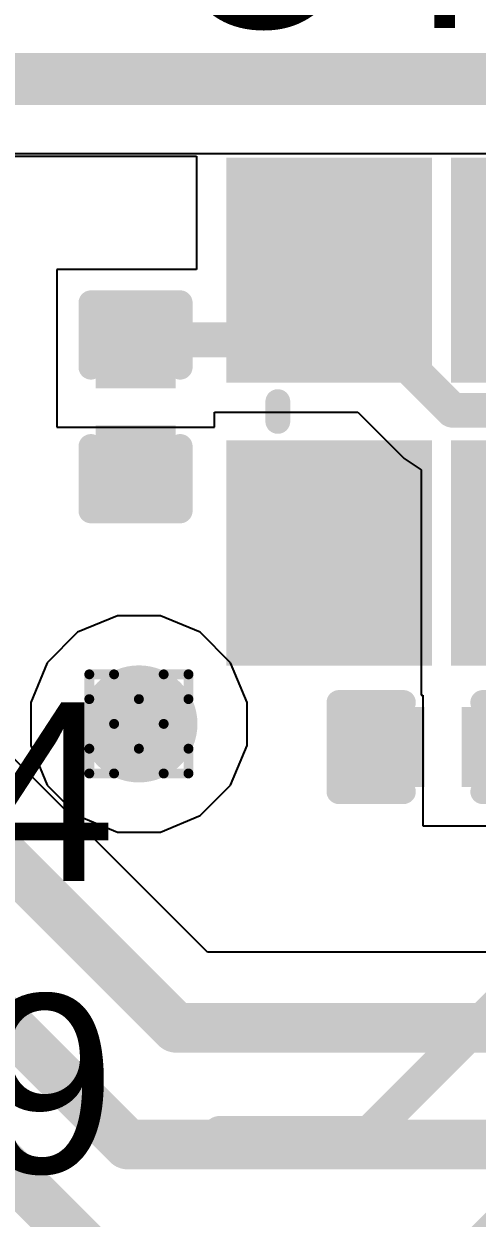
# Model space of a CAD drawing. Header units: inches. Extents: x -11 to 5379, y 0 to 5429.
# Drawn here: x 189.74 to 192.06, y 64.59 to 70.71 of the extents above; entities that cross this region are included whole.
import ezdxf

# ---------------------------------------------------------------- set-up
doc = ezdxf.new("R2010")
doc.units = ezdxf.units.IN
for name, color, linetype in [('Bottom Layer', 5, 'Continuous'), ('Drill Drawing', 1, 'Continuous'), ('GND', 16, 'Continuous'), ('PWR', 76, 'Continuous'), ('Top Layer', 1, 'Continuous'), ('Top Overlay', 2, 'Continuous'), ('Top Paste', 8, 'Continuous'), ('Top Solder', 216, 'Continuous'), ('Via Holes', 16, 'Continuous')]:
    doc.layers.add(name, color=color, linetype=linetype)
doc.styles.add('Arial', font='', dxfattribs={"height": 0.2})
doc.styles.get('Arial').set_extended_font_data('Arial')

# ---------------------------------------------------------------- blocks, each defined once
blk = doc.blocks.new('Q22FA12800090_143')
at = {"layer": 'Top Layer'}
for points in [[(-0.475, 0.425), (0.475, 0.425), (0.475, -0.425), (-0.475, -0.425)], [(0.975, 0.425), (1.925, 0.425), (1.925, -0.425), (0.975, -0.425)], [(-0.475, -0.725), (0.475, -0.725), (0.475, -1.575), (-0.475, -1.575)], [(0.975, -0.725), (1.925, -0.725), (1.925, -1.575), (0.975, -1.575)]]:
    blk.add_hatch(color=1, dxfattribs=at).paths.add_polyline_path(points)
at = {"layer": 'Top Paste'}
for points in [[(-0.475, 0.425), (0.475, 0.425), (0.475, -0.425), (-0.475, -0.425)], [(0.975, 0.425), (1.925, 0.425), (1.925, -0.425), (0.975, -0.425)], [(-0.475, -0.725), (0.475, -0.725), (0.475, -1.575), (-0.475, -1.575)], [(0.975, -0.725), (1.925, -0.725), (1.925, -1.575), (0.975, -1.575)]]:
    blk.add_hatch(color=8, dxfattribs=at).paths.add_polyline_path(points)
at = {"layer": 'Top Solder'}
for points in [[(-0.5766, 0.5266), (0.5766, 0.5266), (0.5766, -0.5266), (-0.5766, -0.5266)], [(0.8734, 0.5266), (2.0266, 0.5266), (2.0266, -0.5266), (0.8734, -0.5266)], [(-0.5766, -0.6234), (0.5766, -0.6234), (0.5766, -1.6766), (-0.5766, -1.6766)], [(0.8734, -0.6234), (2.0266, -0.6234), (2.0266, -1.6766), (0.8734, -1.6766)]]:
    blk.add_hatch(color=216, dxfattribs=at).paths.add_polyline_path(points)
at = {"layer": 'Top Overlay'}
for points in [[(0.7758, 0.2886, 0.127, 0.127, 0), (0.6742, 0.2886, 0.127, 0.127, 0)], [(-0.6212, 0.0346, 0.127, 0.127, 0), (-0.6974, 0.1108, 0.127, 0.127, 0)], [(-0.6974, -0.0416, 0.127, 0.127, 0), (-0.6974, 0.1108, 0.127, 0.127, 0)], [(-0.6974, -0.0416, 0.127, 0.127, 0), (-0.6212, 0.0346, 0.127, 0.127, 0)], [(0.7758, -1.4132, 0.127, 0.127, 0), (0.6742, -1.4132, 0.127, 0.127, 0)]]:
    blk.add_lwpolyline(points, format="xyseb", dxfattribs=at)
for points in [[(0.6424, 0.2886, 0.0635, 0.0635, 1), (0.7059, 0.2886, 0.0635, 0.0635, 1)], [(0.744, 0.2886, 0.0635, 0.0635, 1), (0.8075, 0.2886, 0.0635, 0.0635, 1)], [(-0.7292, 0.1108, 0.0635, 0.0635, 1), (-0.6657, 0.1108, 0.0635, 0.0635, 1)], [(-0.7292, 0.1108, 0.0635, 0.0635, 1), (-0.6657, 0.1108, 0.0635, 0.0635, 1)], [(-0.653, 0.0346, 0.0635, 0.0635, 1), (-0.5895, 0.0346, 0.0635, 0.0635, 1)], [(-0.653, 0.0346, 0.0635, 0.0635, 1), (-0.5895, 0.0346, 0.0635, 0.0635, 1)], [(-0.7292, -0.0416, 0.0635, 0.0635, 1), (-0.6657, -0.0416, 0.0635, 0.0635, 1)], [(-0.7292, -0.0416, 0.0635, 0.0635, 1), (-0.6657, -0.0416, 0.0635, 0.0635, 1)], [(0.6424, -1.4132, 0.0635, 0.0635, 1), (0.7059, -1.4132, 0.0635, 0.0635, 1)], [(0.744, -1.4132, 0.0635, 0.0635, 1), (0.8075, -1.4132, 0.0635, 0.0635, 1)]]:
    blk.add_lwpolyline(points, format="xyseb", close=True, dxfattribs=at)
blk = doc.blocks.new('C___0201_662')
at = {"layer": 'Top Layer'}
for points in [[(-0.45, 0.15), (-0.15, 0.15), (-0.15, -0.15), (-0.45, -0.15)], [(0.15, 0.15), (0.45, 0.15), (0.45, -0.15), (0.15, -0.15)]]:
    blk.add_hatch(color=1, dxfattribs=at).paths.add_polyline_path(points)
at = {"layer": 'Top Paste'}
for points in [[(-0.45, 0.15), (-0.15, 0.15), (-0.15, -0.15), (-0.45, -0.15)], [(0.15, 0.15), (0.45, 0.15), (0.45, -0.15), (0.15, -0.15)]]:
    blk.add_hatch(color=8, dxfattribs=at).paths.add_polyline_path(points)
at = {"layer": 'Top Solder'}
for points in [[(-0.505, 0.205), (-0.095, 0.205), (-0.095, -0.205), (-0.505, -0.205)], [(0.095, 0.205), (0.505, 0.205), (0.505, -0.205), (0.095, -0.205)]]:
    blk.add_hatch(color=216, dxfattribs=at).paths.add_polyline_path(points)
at = {"layer": 'Top Overlay'}
for points in [[(-0.5334, 0.2286, 0.127, 0.127, 0), (-0.2032, 0.2286, 0.127, 0.127, 0)], [(-0.5334, -0.2286, 0.127, 0.127, 0), (-0.5334, 0.2286, 0.127, 0.127, 0)], [(0.2032, 0.2286, 0.127, 0.127, 0), (0.5334, 0.2286, 0.127, 0.127, 0)], [(0.5334, -0.2286, 0.127, 0.127, 0), (0.5334, 0.2286, 0.127, 0.127, 0)], [(-0.5334, -0.2286, 0.127, 0.127, 0), (-0.2032, -0.2286, 0.127, 0.127, 0)], [(0.2032, -0.2286, 0.127, 0.127, 0), (0.5334, -0.2286, 0.127, 0.127, 0)]]:
    blk.add_lwpolyline(points, format="xyseb", dxfattribs=at)
for points in [[(-0.5651, 0.2286, 0.0635, 0.0635, 1), (-0.5016, 0.2286, 0.0635, 0.0635, 1)], [(-0.5651, 0.2286, 0.0635, 0.0635, 1), (-0.5016, 0.2286, 0.0635, 0.0635, 1)], [(-0.2349, 0.2286, 0.0635, 0.0635, 1), (-0.1714, 0.2286, 0.0635, 0.0635, 1)], [(0.1714, 0.2286, 0.0635, 0.0635, 1), (0.2349, 0.2286, 0.0635, 0.0635, 1)], [(0.5016, 0.2286, 0.0635, 0.0635, 1), (0.5651, 0.2286, 0.0635, 0.0635, 1)], [(0.5016, 0.2286, 0.0635, 0.0635, 1), (0.5651, 0.2286, 0.0635, 0.0635, 1)], [(-0.5651, -0.2286, 0.0635, 0.0635, 1), (-0.5016, -0.2286, 0.0635, 0.0635, 1)], [(-0.5651, -0.2286, 0.0635, 0.0635, 1), (-0.5016, -0.2286, 0.0635, 0.0635, 1)], [(-0.2349, -0.2286, 0.0635, 0.0635, 1), (-0.1714, -0.2286, 0.0635, 0.0635, 1)], [(0.1714, -0.2286, 0.0635, 0.0635, 1), (0.2349, -0.2286, 0.0635, 0.0635, 1)], [(0.5016, -0.2286, 0.0635, 0.0635, 1), (0.5651, -0.2286, 0.0635, 0.0635, 1)], [(0.5016, -0.2286, 0.0635, 0.0635, 1), (0.5651, -0.2286, 0.0635, 0.0635, 1)]]:
    blk.add_lwpolyline(points, format="xyseb", close=True, dxfattribs=at)
blk = doc.blocks.new('C___0201_663')
at = {"layer": 'Top Layer'}
for points in [[(-0.45, 0.15), (-0.15, 0.15), (-0.15, -0.15), (-0.45, -0.15)], [(0.15, 0.15), (0.45, 0.15), (0.45, -0.15), (0.15, -0.15)]]:
    blk.add_hatch(color=1, dxfattribs=at).paths.add_polyline_path(points)
at = {"layer": 'Top Paste'}
for points in [[(-0.45, 0.15), (-0.15, 0.15), (-0.15, -0.15), (-0.45, -0.15)], [(0.15, 0.15), (0.45, 0.15), (0.45, -0.15), (0.15, -0.15)]]:
    blk.add_hatch(color=8, dxfattribs=at).paths.add_polyline_path(points)
at = {"layer": 'Top Solder'}
for points in [[(-0.505, 0.205), (-0.095, 0.205), (-0.095, -0.205), (-0.505, -0.205)], [(0.095, 0.205), (0.505, 0.205), (0.505, -0.205), (0.095, -0.205)]]:
    blk.add_hatch(color=216, dxfattribs=at).paths.add_polyline_path(points)
at = {"layer": 'Top Overlay'}
for points in [[(-0.5334, 0.2286, 0.127, 0.127, 0), (-0.5334, -0.2286, 0.127, 0.127, 0)], [(-0.5334, 0.2286, 0.127, 0.127, 0), (-0.2032, 0.2286, 0.127, 0.127, 0)], [(0.2032, 0.2286, 0.127, 0.127, 0), (0.5334, 0.2286, 0.127, 0.127, 0)], [(0.5334, 0.2286, 0.127, 0.127, 0), (0.5334, -0.2286, 0.127, 0.127, 0)], [(-0.5334, -0.2286, 0.127, 0.127, 0), (-0.2032, -0.2286, 0.127, 0.127, 0)], [(0.2032, -0.2286, 0.127, 0.127, 0), (0.5334, -0.2286, 0.127, 0.127, 0)]]:
    blk.add_lwpolyline(points, format="xyseb", dxfattribs=at)
for points in [[(-0.5651, 0.2286, 0.0635, 0.0635, 1), (-0.5016, 0.2286, 0.0635, 0.0635, 1)], [(-0.5651, 0.2286, 0.0635, 0.0635, 1), (-0.5016, 0.2286, 0.0635, 0.0635, 1)], [(-0.2349, 0.2286, 0.0635, 0.0635, 1), (-0.1714, 0.2286, 0.0635, 0.0635, 1)], [(0.1714, 0.2286, 0.0635, 0.0635, 1), (0.2349, 0.2286, 0.0635, 0.0635, 1)], [(0.5016, 0.2286, 0.0635, 0.0635, 1), (0.5651, 0.2286, 0.0635, 0.0635, 1)], [(0.5016, 0.2286, 0.0635, 0.0635, 1), (0.5651, 0.2286, 0.0635, 0.0635, 1)], [(-0.5651, -0.2286, 0.0635, 0.0635, 1), (-0.5016, -0.2286, 0.0635, 0.0635, 1)], [(-0.5651, -0.2286, 0.0635, 0.0635, 1), (-0.5016, -0.2286, 0.0635, 0.0635, 1)], [(-0.2349, -0.2286, 0.0635, 0.0635, 1), (-0.1714, -0.2286, 0.0635, 0.0635, 1)], [(0.1714, -0.2286, 0.0635, 0.0635, 1), (0.2349, -0.2286, 0.0635, 0.0635, 1)], [(0.5016, -0.2286, 0.0635, 0.0635, 1), (0.5651, -0.2286, 0.0635, 0.0635, 1)], [(0.5016, -0.2286, 0.0635, 0.0635, 1), (0.5651, -0.2286, 0.0635, 0.0635, 1)]]:
    blk.add_lwpolyline(points, format="xyseb", close=True, dxfattribs=at)

msp = doc.modelspace()

# ---------------------------------------------------------------- hatches: boundary and pattern name
at = {"layer": 'Bottom Layer'}
h = msp.add_hatch(color=5, dxfattribs=at)
edge = h.paths.add_edge_path()
edge.add_arc((190.324, 67.122), 0.3, 0, 360)
at = {"layer": 'GND'}
h = msp.add_hatch(color=16, dxfattribs=at)
edge = h.paths.add_edge_path()
edge.add_arc((190.324, 67.122), 0.3, 0, 360)
at = {"layer": 'PWR'}
h = msp.add_hatch(color=76, dxfattribs=at)
edge = h.paths.add_edge_path()
edge.add_arc((190.324, 67.122), 0.3, 0, 360)
at = {"layer": 'Top Layer'}
h = msp.add_hatch(color=1, dxfattribs=at)
edge = h.paths.add_edge_path()
edge.add_arc((190.324, 67.122), 0.3, 0, 360)
at = {"layer": 'Via Holes'}
h = msp.add_hatch(color=7, dxfattribs=at)
edge = h.paths.add_edge_path()
edge.add_arc((190.324, 67.122), 0.15, 0, 360)

# ---------------------------------------------------------------- linework, layer by layer
at = {"layer": 'Bottom Layer'}
for p, q in [((190.6754, 65.9527), (175.5062, 81.122)), ((187.9349, 70.0454), (200.1522, 70.0454)), ((197.005, 65.9527), (190.6754, 65.9527))]:
    msp.add_line(p, q, dxfattribs=at)
for points in [[(175.2315, 80.8473, 0.254, 0.254, 0), (190.5145, 65.5643, 0.254, 0.254, 0)], [(174.9837, 80.2492, 0.254, 0.254, 0), (190.2667, 64.9661, 0.254, 0.254, 0)], [(174.767, 79.7259, 0.254, 0.254, 0), (190.05, 64.4429, 0.254, 0.254, 0)], [(187.9349, 70.4339, 0.254, 0.254, 0), (200.1522, 70.4339, 0.254, 0.254, 0)], [(190.5145, 65.5643, 0.254, 0.254, 0), (203.4863, 65.5643, 0.254, 0.254, 0)], [(190.2667, 64.9661, 0.254, 0.254, 0), (203.734, 64.9661, 0.254, 0.254, 0)]]:
    msp.add_lwpolyline(points, format="xyseb", dxfattribs=at)
for points in [[(190.451, 65.5643, 0.127, 0.127, 1), (190.578, 65.5643, 0.127, 0.127, 1)], [(190.451, 65.5643, 0.127, 0.127, 1), (190.578, 65.5643, 0.127, 0.127, 1)], [(190.2032, 64.9661, 0.127, 0.127, 1), (190.3302, 64.9661, 0.127, 0.127, 1)], [(190.2032, 64.9661, 0.127, 0.127, 1), (190.3302, 64.9661, 0.127, 0.127, 1)]]:
    msp.add_lwpolyline(points, format="xyseb", close=True, dxfattribs=at)
at = {"layer": 'Drill Drawing'}
for points in [[(190.07, 67.249, 0.0508, 0.0508, 0), (190.07, 67.376, 0.0508, 0.0508, 0)], [(190.07, 67.376, 0.0508, 0.0508, 0), (190.197, 67.376, 0.0508, 0.0508, 0)], [(190.197, 67.376, 0.0508, 0.0508, 0), (190.324, 67.249, 0.0508, 0.0508, 0)], [(190.324, 67.249, 0.0508, 0.0508, 0), (190.451, 67.376, 0.0508, 0.0508, 0)], [(190.451, 67.376, 0.0508, 0.0508, 0), (190.578, 67.376, 0.0508, 0.0508, 0)], [(190.578, 67.249, 0.0508, 0.0508, 0), (190.578, 67.376, 0.0508, 0.0508, 0)], [(190.07, 67.249, 0.0508, 0.0508, 0), (190.197, 67.122, 0.0508, 0.0508, 0)], [(190.451, 67.122, 0.0508, 0.0508, 0), (190.578, 67.249, 0.0508, 0.0508, 0)], [(190.07, 66.995, 0.0508, 0.0508, 0), (190.197, 67.122, 0.0508, 0.0508, 0)], [(190.451, 67.122, 0.0508, 0.0508, 0), (190.578, 66.995, 0.0508, 0.0508, 0)], [(190.07, 66.868, 0.0508, 0.0508, 0), (190.07, 66.995, 0.0508, 0.0508, 0)], [(190.197, 66.868, 0.0508, 0.0508, 0), (190.324, 66.995, 0.0508, 0.0508, 0)], [(190.324, 66.995, 0.0508, 0.0508, 0), (190.451, 66.868, 0.0508, 0.0508, 0)], [(190.578, 66.868, 0.0508, 0.0508, 0), (190.578, 66.995, 0.0508, 0.0508, 0)], [(190.07, 66.868, 0.0508, 0.0508, 0), (190.197, 66.868, 0.0508, 0.0508, 0)], [(190.451, 66.868, 0.0508, 0.0508, 0), (190.578, 66.868, 0.0508, 0.0508, 0)]]:
    msp.add_lwpolyline(points, format="xyseb", dxfattribs=at)
for points in [[(190.0573, 67.376, 0.0254, 0.0254, 1), (190.0827, 67.376, 0.0254, 0.0254, 1)], [(190.0573, 67.376, 0.0254, 0.0254, 1), (190.0827, 67.376, 0.0254, 0.0254, 1)], [(190.1843, 67.376, 0.0254, 0.0254, 1), (190.2097, 67.376, 0.0254, 0.0254, 1)], [(190.1843, 67.376, 0.0254, 0.0254, 1), (190.2097, 67.376, 0.0254, 0.0254, 1)], [(190.4383, 67.376, 0.0254, 0.0254, 1), (190.4637, 67.376, 0.0254, 0.0254, 1)], [(190.4383, 67.376, 0.0254, 0.0254, 1), (190.4637, 67.376, 0.0254, 0.0254, 1)], [(190.5653, 67.376, 0.0254, 0.0254, 1), (190.5907, 67.376, 0.0254, 0.0254, 1)], [(190.5653, 67.376, 0.0254, 0.0254, 1), (190.5907, 67.376, 0.0254, 0.0254, 1)], [(190.0573, 67.249, 0.0254, 0.0254, 1), (190.0827, 67.249, 0.0254, 0.0254, 1)], [(190.0573, 67.249, 0.0254, 0.0254, 1), (190.0827, 67.249, 0.0254, 0.0254, 1)], [(190.3113, 67.249, 0.0254, 0.0254, 1), (190.3367, 67.249, 0.0254, 0.0254, 1)], [(190.3113, 67.249, 0.0254, 0.0254, 1), (190.3367, 67.249, 0.0254, 0.0254, 1)], [(190.5653, 67.249, 0.0254, 0.0254, 1), (190.5907, 67.249, 0.0254, 0.0254, 1)], [(190.5653, 67.249, 0.0254, 0.0254, 1), (190.5907, 67.249, 0.0254, 0.0254, 1)], [(190.1843, 67.122, 0.0254, 0.0254, 1), (190.2097, 67.122, 0.0254, 0.0254, 1)], [(190.1843, 67.122, 0.0254, 0.0254, 1), (190.2097, 67.122, 0.0254, 0.0254, 1)], [(190.4383, 67.122, 0.0254, 0.0254, 1), (190.4637, 67.122, 0.0254, 0.0254, 1)], [(190.4383, 67.122, 0.0254, 0.0254, 1), (190.4637, 67.122, 0.0254, 0.0254, 1)], [(190.0573, 66.995, 0.0254, 0.0254, 1), (190.0827, 66.995, 0.0254, 0.0254, 1)], [(190.0573, 66.995, 0.0254, 0.0254, 1), (190.0827, 66.995, 0.0254, 0.0254, 1)], [(190.3113, 66.995, 0.0254, 0.0254, 1), (190.3367, 66.995, 0.0254, 0.0254, 1)], [(190.3113, 66.995, 0.0254, 0.0254, 1), (190.3367, 66.995, 0.0254, 0.0254, 1)], [(190.5653, 66.995, 0.0254, 0.0254, 1), (190.5907, 66.995, 0.0254, 0.0254, 1)], [(190.5653, 66.995, 0.0254, 0.0254, 1), (190.5907, 66.995, 0.0254, 0.0254, 1)], [(190.0573, 66.868, 0.0254, 0.0254, 1), (190.0827, 66.868, 0.0254, 0.0254, 1)], [(190.0573, 66.868, 0.0254, 0.0254, 1), (190.0827, 66.868, 0.0254, 0.0254, 1)], [(190.1843, 66.868, 0.0254, 0.0254, 1), (190.2097, 66.868, 0.0254, 0.0254, 1)], [(190.1843, 66.868, 0.0254, 0.0254, 1), (190.2097, 66.868, 0.0254, 0.0254, 1)], [(190.4383, 66.868, 0.0254, 0.0254, 1), (190.4637, 66.868, 0.0254, 0.0254, 1)], [(190.4383, 66.868, 0.0254, 0.0254, 1), (190.4637, 66.868, 0.0254, 0.0254, 1)], [(190.5653, 66.868, 0.0254, 0.0254, 1), (190.5907, 66.868, 0.0254, 0.0254, 1)], [(190.5653, 66.868, 0.0254, 0.0254, 1), (190.5907, 66.868, 0.0254, 0.0254, 1)]]:
    msp.add_lwpolyline(points, format="xyseb", close=True, dxfattribs=at)
at = {"layer": 'PWR'}
for p, q in [((190.2138, 67.676), (190.0102, 67.5917)), ((190.4342, 67.676), (190.2138, 67.676)), ((190.6379, 67.5917), (190.4342, 67.676)), ((190.0102, 67.5917), (189.8544, 67.4358)), ((190.7937, 67.4358), (190.6379, 67.5917)), ((189.8544, 67.4358), (189.77, 67.2322)), ((190.878, 67.2322), (190.7937, 67.4358)), ((189.77, 67.2322), (189.77, 67.0118)), ((190.878, 67.0118), (190.878, 67.2322)), ((189.77, 67.0118), (189.8544, 66.8082)), ((190.7937, 66.8082), (190.878, 67.0118)), ((189.8544, 66.8082), (190.0102, 66.6524)), ((190.6379, 66.6524), (190.7937, 66.8082)), ((190.0102, 66.6524), (190.2138, 66.568)), ((190.4342, 66.568), (190.6379, 66.6524)), ((190.2138, 66.568), (190.4342, 66.568))]:
    msp.add_line(p, q, dxfattribs=at)
at = {"layer": 'Top Layer'}
for p, q in [((187.8536, 70.0323), (190.6198, 70.0323)), ((190.6198, 70.0323), (190.6198, 69.4509)), ((190.6198, 69.4509), (189.9029, 69.4509)), ((189.9029, 69.4509), (189.9029, 68.6429)), ((190.7109, 68.6429), (190.7109, 68.7189)), ((190.7109, 68.7189), (191.4462, 68.7189)), ((191.4462, 68.7189), (191.6833, 68.4819)), ((189.9029, 68.6429), (190.7109, 68.6429)), ((191.6833, 68.4819), (191.7698, 68.4241)), ((191.7698, 68.4241), (191.7698, 67.2689)), ((191.7698, 67.2689), (191.778, 67.2689)), ((191.778, 67.2689), (191.778, 66.5992)), ((191.778, 66.5992), (192.586, 66.5992))]:
    msp.add_line(p, q, dxfattribs=at)
for points in [[(187.8536, 70.3949, 0.2032, 0.2032, 0), (193.0209, 70.3949, 0.2032, 0.2032, 0)], [(191.2988, 69.4264, 0.1778, 0.1778, 0), (191.2988, 69.4479, 0.1778, 0.1778, 0)], [(191.2988, 69.4479, 0.1778, 0.1778, 0), (191.6349, 69.1118, 0.1778, 0.1778, 0)], [(190.9627, 69.0903, 0.1778, 0.1778, 0), (191.2988, 69.4264, 0.1778, 0.1778, 0)], [(190.3069, 69.0469, 0.1778, 0.1778, 0), (190.3503, 69.0903, 0.1778, 0.1778, 0)], [(190.3503, 69.0903, 0.1778, 0.1778, 0), (190.9627, 69.0903, 0.1778, 0.1778, 0)], [(191.6349, 69.0247, 0.1778, 0.1778, 0), (191.6349, 69.1118, 0.1778, 0.1778, 0)], [(191.6349, 69.0247, 0.1778, 0.1778, 0), (191.9305, 68.7291, 0.1778, 0.1778, 0)], [(191.9305, 68.7291, 0.1778, 0.1778, 0), (196.0441, 68.7291, 0.1778, 0.1778, 0)]]:
    msp.add_lwpolyline(points, format="xyseb", dxfattribs=at)
for points in [[(191.2543, 69.4479, 0.0889, 0.0889, 1), (191.3432, 69.4479, 0.0889, 0.0889, 1)], [(191.2543, 69.4479, 0.0889, 0.0889, 1), (191.3432, 69.4479, 0.0889, 0.0889, 1)], [(191.2543, 69.4264, 0.0889, 0.0889, 1), (191.3432, 69.4264, 0.0889, 0.0889, 1)], [(191.2543, 69.4264, 0.0889, 0.0889, 1), (191.3432, 69.4264, 0.0889, 0.0889, 1)], [(190.3058, 69.0903, 0.0889, 0.0889, 1), (190.3947, 69.0903, 0.0889, 0.0889, 1)], [(190.3058, 69.0903, 0.0889, 0.0889, 1), (190.3947, 69.0903, 0.0889, 0.0889, 1)], [(190.9182, 69.0903, 0.0889, 0.0889, 1), (191.0071, 69.0903, 0.0889, 0.0889, 1)], [(190.9182, 69.0903, 0.0889, 0.0889, 1), (191.0071, 69.0903, 0.0889, 0.0889, 1)], [(191.5904, 69.1118, 0.0889, 0.0889, 1), (191.6793, 69.1118, 0.0889, 0.0889, 1)], [(191.5904, 69.1118, 0.0889, 0.0889, 1), (191.6793, 69.1118, 0.0889, 0.0889, 1)], [(190.2624, 69.0469, 0.0889, 0.0889, 1), (190.3513, 69.0469, 0.0889, 0.0889, 1)], [(191.5904, 69.0247, 0.0889, 0.0889, 1), (191.6793, 69.0247, 0.0889, 0.0889, 1)], [(191.5904, 69.0247, 0.0889, 0.0889, 1), (191.6793, 69.0247, 0.0889, 0.0889, 1)], [(191.8861, 68.7291, 0.0889, 0.0889, 1), (191.975, 68.7291, 0.0889, 0.0889, 1)], [(191.8861, 68.7291, 0.0889, 0.0889, 1), (191.975, 68.7291, 0.0889, 0.0889, 1)]]:
    msp.add_lwpolyline(points, format="xyseb", close=True, dxfattribs=at)
at = {"layer": 'Top Overlay'}
for points in [[(191.504, 65.024, 0.1778, 0.1778, 0), (193.4776, 66.9976, 0.1778, 0.1778, 0)], [(191.7453, 64.135, 0.1778, 0.1778, 0), (193.4776, 65.8673, 0.1778, 0.1778, 0)], [(190.7387, 65.024, 0.1778, 0.1778, 0), (191.504, 65.024, 0.1778, 0.1778, 0)]]:
    msp.add_lwpolyline(points, format="xyseb", dxfattribs=at)
for points in [[(190.6943, 65.024, 0.0889, 0.0889, 1), (190.7832, 65.024, 0.0889, 0.0889, 1)], [(191.4596, 65.024, 0.0889, 0.0889, 1), (191.5485, 65.024, 0.0889, 0.0889, 1)], [(191.4596, 65.024, 0.0889, 0.0889, 1), (191.5485, 65.024, 0.0889, 0.0889, 1)]]:
    msp.add_lwpolyline(points, format="xyseb", close=True, dxfattribs=at)

# ---------------------------------------------------------------- block references
for name, p, rotation in [('Q22FA12800090_143', (192.4488, 69.4479), 270), ('C___0201_663', (190.3069, 68.7469), 90)]:
    msp.add_blockref(name, p, dxfattribs=dict(rotation=rotation))
msp.add_blockref('C___0201_662', (191.882, 67.0032))

# ---------------------------------------------------------------- texts
at = {"layer": 'Top Overlay', "style": 'Arial'}
for s, p in [('C45', (190.4712, 70.6884)), ('C54', (187.8617, 66.3175)), ('C49', (187.8617, 64.8209))]:
    msp.add_text(s, height=0.9144, dxfattribs=at).set_placement(p)

doc.saveas('drawing.dxf')
